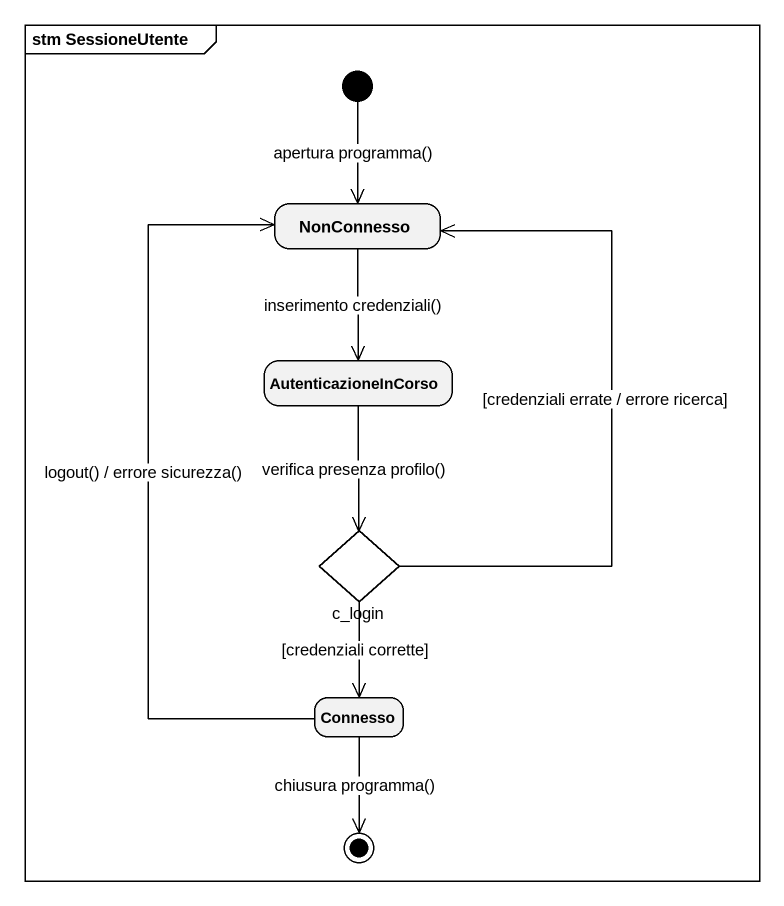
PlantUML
@startuml
mainframe stm SessioneUtente
hide empty description
state NonConnesso
state AutenticazioneInCorso
state c_login <<choice>>
state Connesso
[*] --> NonConnesso : apertura programma()
NonConnesso --> AutenticazioneInCorso : inserimento credenziali()
AutenticazioneInCorso --> c_login : verifica presenza profilo()
c_login -up-> NonConnesso : [credenziali errate / errore ricerca]
c_login --> Connesso : [credenziali corrette]
Connesso -up-> NonConnesso : logout() / errore sicurezza()
Connesso --> [*] : chiusura programma()
@enduml
